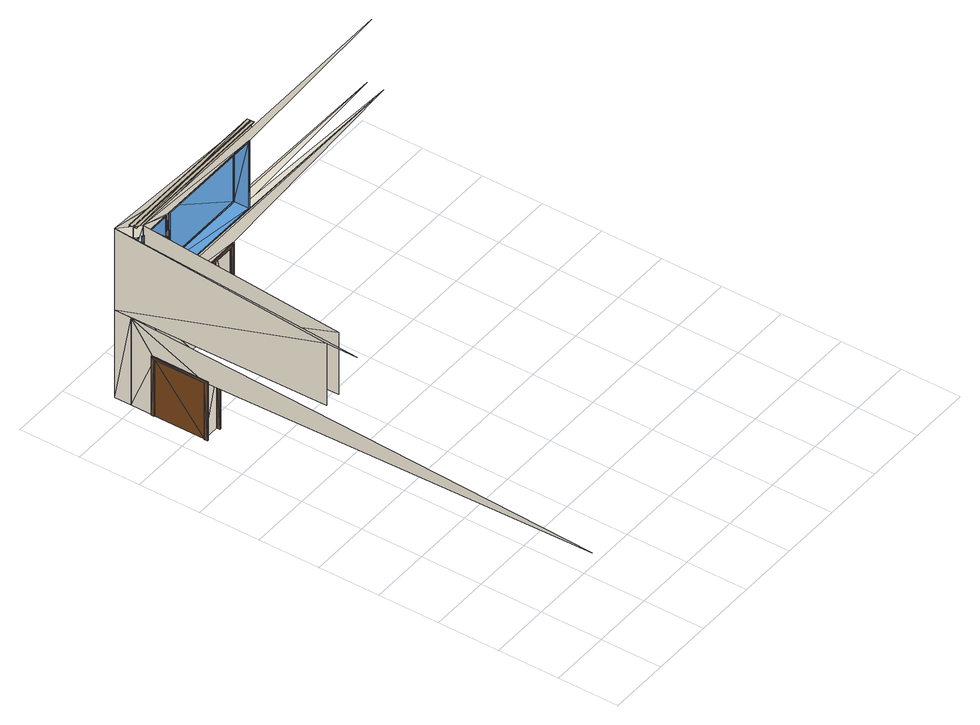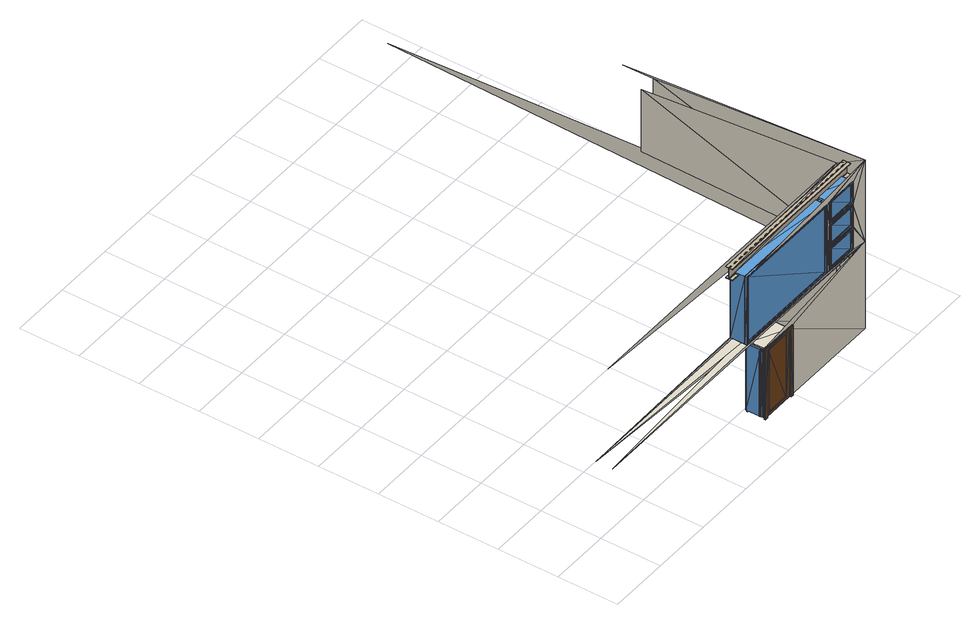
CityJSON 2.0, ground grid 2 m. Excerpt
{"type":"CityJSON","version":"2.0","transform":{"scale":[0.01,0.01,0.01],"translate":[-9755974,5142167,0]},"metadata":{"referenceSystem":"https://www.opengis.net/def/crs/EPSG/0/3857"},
"CityObjects":{
"building1":{"type":"Building","attributes":{"name":"IfcBuilding","ifc_type":"IfcBuilding","gis_class":"CityModel.Building","B2GM.source_standard":"ISO 19166 B2GM","B2GM.mapping_stage":"EM","Pset_BuildingCommon.NumberOfStoreys":"4","PSet_Revit_Other.Project Issue Date":"Issue Date","PSet_Revit_Other.Project Status":"Project Status","PSet_Revit_Other.Client Name":"Owner","PSet_Revit_Other.Project Address":"Enter address here","PSet_Revit_Other.Project Name":"Duplex Apartment","PSet_Revit_Other.Project Number":"0001","PSet_Revit_Other.Category Description":"Duplex","PSet_Revit_Other.Category Code":"11-16 21 11","PD_logic.admin_district":"Chicago","PD_logic.usage":"residential","Pset_StairCommon.Reference":"STAIR:RESIDENTIAL - 200MM MAX RISER 250MM TREAD","Pset_StairCommon.NumberOfRiser":"16","Pset_StairCommon.NumberOfTreads":"15","Pset_StairCommon.RiserHeight":"0.1937500000000122","Pset_StairCommon.TreadLength":"0.25","Pset_StairCommon.IsExternal":"False","PSet_Revit_Dimensions.Width":"1.0","PSet_Revit_Dimensions.Desired Number of Risers":"16","PSet_Revit_Dimensions.Actual Number of Risers":"16","PSet_Revit_Dimensions.Actual Riser Height":"0.1937500000000122","PSet_Revit_Dimensions.Actual Tread Depth":"0.25","PSet_Revit_Constraints.Base Level":"Level 1","PSet_Revit_Constraints.Base Offset":"0.0","PSet_Revit_Constraints.Top Level":"Level 2","PSet_Revit_Constraints.Top Offset":"0.0","PSet_Revit_Graphics.Up text":"UP","PSet_Revit_Graphics.Down text":"DN","PSet_Revit_Graphics.Up label":"True","PSet_Revit_Graphics.Up arrow":"True","PSet_Revit_Graphics.Down label":"True","PSet_Revit_Graphics.Down arrow":"True","PSet_Revit_Graphics.Show Up arrow in all views":"False","PSet_Revit_Other.InstallationDate":"InstallationDate","PSet_Revit_Other.SerialNumber":"SerialNumber"},"children":["building1-1"],"geometry":[{"type":"MultiSurface","lod":"3","boundaries":[[[0,1,2]],[[3,4,5]],[[2,6,7]],[[8,9,10]],[[11,12,13]],[[13,14,11]],[[15,16,13]],[[16,14,13]],[[13,12,15]],[[12,17,15]],[[17,16,15]],[[3,17,12]],[[14,16,3]],[[16,17,3]],[[17,18,3]],[[3,18,19]],[[14,20,11]],[[21,3,12]],[[3,20,14]],[[22,17,3]],[[19,23,3]],[[18,24,19]],[[12,11,25]],[[22,20,3]],[[23,22,3]],[[17,3,26]],[[18,17,24]],[[21,12,25]],[[22,3,21]],[[11,20,25]],[[0,2,7]],[[27,17,22]],[[24,17,27]],[[28,17,26]],[[3,5,22]],[[19,24,23]],[[29,22,21]],[[29,21,30]],[[30,27,29]],[[27,22,29]],[[21,25,30]],[[25,31,30]],[[31,27,30]],[[27,31,22]],[[20,31,25]],[[23,27,22]],[[22,31,20]],[[32,26,33]],[[33,34,32]],[[26,28,33]],[[28,35,33]],[[35,34,33]],[[24,27,23]],[[26,36,28]],[[36,35,28]],[[37,36,26]],[[34,35,37]],[[37,35,36]],[[27,22,38]],[[3,22,39]],[[26,3,39]],[[40,26,32]],[[22,5,38]],[[34,41,32]],[[39,37,26]],[[41,34,37]],[[22,27,42]],[[10,9,43]],[[40,39,26]],[[38,5,44]],[[44,5,0]],[[39,22,42]],[[45,37,39]],[[27,38,46]],[[32,41,40]],[[41,37,45]],[[43,0,7]],[[38,5,9]],[[42,27,46]],[[47,0,7]],[[26,39,9]],[[39,48,42]],[[42,45,39]],[[48,49,42]],[[49,45,42]],[[39,40,48]],[[7,0,50]],[[40,51,48]],[[51,49,48]],[[41,51,40]],[[45,49,51]],[[45,51,41]],[[42,46,39]],[[46,38,9]],[[52,53,7]],[[53,47,7]],[[9,0,43]],[[7,54,43]],[[7,55,54]],[[7,50,55]],[[50,0,56]],[[56,0,57]],[[0,58,57]],[[0,9,58]],[[39,46,9]],[[50,56,59]],[[54,55,60]],[[57,58,61]],[[62,0,47]],[[63,0,64]],[[64,0,62]],[[59,56,65]],[[55,66,60]],[[58,67,61]],[[55,53,54]],[[56,62,50]],[[58,63,57]],[[56,50,68]],[[55,54,69]],[[58,57,70]],[[53,52,54]],[[62,47,50]],[[63,64,57]],[[68,50,71]],[[69,54,72]],[[70,57,73]],[[59,65,74]],[[60,66,75]],[[61,67,76]],[[74,65,77]],[[75,66,78]],[[76,67,79]],[[71,74,68]],[[72,75,69]],[[73,76,70]],[[71,68,80]],[[68,71,62]],[[69,72,53]],[[70,73,63]],[[72,69,81]],[[73,70,82]],[[80,68,83]],[[62,71,47]],[[53,72,52]],[[63,73,64]],[[69,84,81]],[[70,85,82]],[[74,77,68]],[[52,86,53]],[[47,87,62]],[[64,88,63]],[[69,75,78]],[[70,76,79]],[[83,80,89]],[[84,81,90]],[[85,82,91]],[[80,83,87]],[[87,92,62]],[[81,84,86]],[[82,85,88]],[[89,80,93]],[[90,81,94]],[[91,82,95]],[[84,96,81]],[[85,97,82]],[[87,83,92]],[[53,86,98]],[[63,88,99]],[[86,84,98]],[[88,85,99]],[[80,83,100]],[[93,101,89]],[[81,96,102]],[[82,97,103]],[[83,104,100]],[[90,94,105]],[[91,95,106]],[[94,107,105]],[[95,108,106]],[[89,101,109]],[[110,111,112]],[[113,114,115]],[[116,117,118]],[[102,96,107]],[[103,97,108]],[[100,104,101]],[[119,111,110]],[[120,114,113]],[[121,117,116]],[[107,96,105]],[[108,97,106]],[[101,104,109]],[[60,122,54]],[[61,123,57]],[[59,124,50]],[[54,125,43]],[[50,126,55]],[[57,127,56]],[[9,128,58]],[[56,129,65]],[[55,126,66]],[[58,128,67]],[[130,0,63]],[[38,131,5]],[[50,132,71]],[[54,125,72]],[[57,127,73]],[[133,53,55]],[[134,62,56]],[[130,63,58]],[[65,135,77]],[[66,136,78]],[[67,137,79]],[[138,56,68]],[[139,55,69]],[[140,58,70]],[[141,59,74]],[[142,60,75]],[[143,61,76]],[[81,144,72]],[[82,145,73]],[[146,71,80]],[[71,147,47]],[[72,148,52]],[[73,149,64]],[[102,150,81]],[[69,139,84]],[[103,151,82]],[[70,140,85]],[[134,68,62]],[[133,69,53]],[[130,70,63]],[[80,146,93]],[[81,144,94]],[[82,145,95]],[[83,152,92]],[[153,87,47]],[[92,154,62]],[[133,47,53]],[[155,64,62]],[[84,156,98]],[[85,157,99]],[[158,83,89]],[[159,84,90]],[[160,85,91]],[[100,146,80]],[[153,80,87]],[[161,81,86]],[[162,82,88]],[[84,156,96]],[[85,157,97]],[[83,152,104]],[[111,163,112]],[[114,164,115]],[[117,165,118]],[[119,163,111]],[[120,164,114]],[[96,166,105]],[[97,167,106]],[[104,168,109]],[[118,169,116]],[[170,119,110]],[[171,120,113]],[[172,121,116]],[[173,102,107]],[[174,103,108]],[[175,100,101]],[[52,7,176]],[[125,177,43]],[[54,52,125]],[[126,133,55]],[[50,47,132]],[[129,134,56]],[[57,64,127]],[[128,130,58]],[[150,144,81]],[[151,145,82]],[[74,71,141]],[[75,72,142]],[[76,73,143]],[[83,68,152]],[[107,94,173]],[[108,95,174]],[[117,121,165]],[[110,112,178]],[[113,115,179]],[[169,172,116]],[[180,163,119]],[[181,164,120]],[[68,77,138]],[[69,78,139]],[[70,79,140]],[[182,153,47]],[[154,134,62]],[[86,52,161]],[[88,64,162]],[[53,98,133]],[[63,99,130]],[[90,105,159]],[[91,106,160]],[[101,93,183]],[[89,109,158]],[[66,126,136]],[[67,128,137]],[[54,122,125]],[[57,123,127]],[[50,124,132]],[[65,129,135]],[[50,132,126]],[[56,127,129]],[[9,184,128]],[[122,60,142]],[[123,61,143]],[[124,59,141]],[[185,0,130]],[[129,56,138]],[[126,55,139]],[[128,58,140]],[[52,176,125]],[[47,182,132]],[[64,155,127]],[[78,136,186]],[[79,137,187]],[[77,135,188]],[[176,7,189]],[[118,165,169]],[[71,132,147]],[[112,163,178]],[[115,164,179]],[[72,125,148]],[[73,127,149]],[[190,100,175]],[[170,110,178]],[[150,102,173]],[[171,113,179]],[[151,103,174]],[[165,121,191]],[[191,121,172]],[[180,119,170]],[[181,120,171]],[[109,168,192]],[[105,166,193]],[[106,167,194]],[[104,152,168]],[[96,156,166]],[[97,157,167]],[[72,148,142]],[[73,149,143]],[[71,147,141]],[[100,190,146]],[[147,71,146]],[[101,183,175]],[[173,94,195]],[[174,95,196]],[[152,68,138]],[[72,144,148]],[[84,139,156]],[[73,145,149]],[[85,140,157]],[[152,83,158]],[[156,84,159]],[[157,85,160]],[[146,80,153]],[[77,188,138]],[[144,81,161]],[[145,82,162]],[[78,186,139]],[[79,187,140]],[[93,146,183]],[[94,144,195]],[[95,145,196]],[[109,192,158]],[[105,193,159]],[[106,194,160]],[[92,152,154]],[[98,156,197]],[[99,157,198]],[[138,68,134]],[[52,176,161]],[[64,155,162]],[[139,69,133]],[[140,70,130]],[[47,147,182]],[[52,148,176]],[[64,149,155]],[[182,47,133]],[[155,62,134]],[[98,197,133]],[[99,198,130]],[[136,126,122]],[[137,128,123]],[[135,129,124]],[[122,126,125]],[[123,128,127]],[[124,129,132]],[[136,122,186]],[[137,123,187]],[[135,124,188]],[[128,184,127]],[[184,129,127]],[[129,177,132]],[[132,177,126]],[[125,176,126]],[[132,182,129]],[[127,155,128]],[[125,126,177]],[[184,177,129]],[[186,122,142]],[[187,123,143]],[[188,124,141]],[[165,191,169]],[[163,180,178]],[[164,181,179]],[[168,190,192]],[[166,150,193]],[[167,151,194]],[[169,191,172]],[[178,180,170]],[[179,181,171]],[[192,190,175]],[[132,129,147]],[[125,126,148]],[[127,128,149]],[[193,150,173]],[[194,151,174]],[[168,152,190]],[[166,156,150]],[[167,157,151]],[[176,133,126]],[[182,134,129]],[[155,130,128]],[[190,152,146]],[[150,156,144]],[[151,157,145]],[[192,175,158]],[[193,173,159]],[[194,174,160]],[[147,129,138]],[[148,126,139]],[[149,128,140]],[[175,183,158]],[[173,195,159]],[[174,196,160]],[[186,142,139]],[[187,143,140]],[[188,141,138]],[[156,139,144]],[[157,140,145]],[[146,152,183]],[[144,156,195]],[[145,157,196]],[[146,152,147]],[[152,146,154]],[[156,144,197]],[[157,145,198]],[[183,152,158]],[[195,156,159]],[[196,157,160]],[[141,147,138]],[[142,148,139]],[[143,149,140]],[[147,152,138]],[[154,146,153]],[[197,144,161]],[[198,145,162]],[[144,139,148]],[[145,140,149]],[[177,184,199]],[[153,182,154]],[[38,44,200]],[[184,201,199]],[[147,138,182]],[[182,134,154]],[[197,161,133]],[[198,162,130]],[[148,139,176]],[[149,140,155]],[[184,185,177]],[[182,138,134]],[[161,176,133]],[[162,155,130]],[[176,139,133]],[[155,140,130]],[[184,177,202]],[[189,133,176]],[[185,130,155]],[[189,182,133]],[[182,185,134]],[[134,185,155]],[[185,189,177]],[[202,177,203]],[[189,185,182]],[[199,201,204]],[[204,201,205]],[[203,204,202]],[[202,203,185]],[[203,202,206]],[[44,0,207]],[[185,203,189]],[[202,208,206]],[[189,209,185]],[[202,204,205]],[[208,206,210]],[[206,208,209]],[[210,206,211]],[[208,212,206]],[[185,209,213]],[[209,208,213]],[[206,212,214]],[[210,211,215]],[[211,216,215]],[[217,218,219]],[[214,212,216]],[[220,218,217]],[[216,212,215]],[[131,221,5]],[[177,222,43]],[[223,0,185]],[[38,200,131]],[[199,224,177]],[[44,225,200]],[[184,226,201]],[[177,222,203]],[[223,185,184]],[[201,227,205]],[[44,207,225]],[[228,184,202]],[[229,199,204]],[[206,230,203]],[[203,231,189]],[[202,228,208]],[[214,232,206]],[[223,202,185]],[[206,230,211]],[[208,233,213]],[[234,208,210]],[[235,206,209]],[[208,233,212]],[[218,236,219]],[[220,236,218]],[[212,237,215]],[[238,220,217]],[[239,214,216]],[[5,240,0]],[[0,241,9]],[[189,7,242]],[[243,244,245]],[[246,243,245]],[[207,0,247]],[[248,243,246]],[[245,131,246]],[[244,243,249]],[[200,248,246]],[[243,248,249]],[[246,131,200]],[[249,248,200]],[[131,249,200]],[[200,225,131]],[[250,251,252]],[[253,250,252]],[[225,207,131]],[[225,250,253]],[[252,254,253]],[[251,250,207]],[[255,225,253]],[[250,225,207]],[[256,225,257]],[[253,254,255]],[[207,225,256]],[[177,189,222]],[[226,223,184]],[[207,225,255]],[[254,207,255]],[[258,256,257]],[[259,225,207]],[[249,260,244]],[[261,259,207]],[[232,230,206]],[[262,256,258]],[[204,203,229]],[[216,211,239]],[[260,249,131]],[[217,219,263]],[[264,236,220]],[[202,205,228]],[[209,189,235]],[[258,261,262]],[[265,266,267]],[[259,261,258]],[[185,213,223]],[[268,266,265]],[[210,215,234]],[[9,269,184]],[[207,270,251]],[[271,207,256]],[[225,272,257]],[[259,273,225]],[[270,207,254]],[[207,274,261]],[[275,259,258]],[[266,276,267]],[[261,274,262]],[[268,277,266]],[[278,268,265]],[[260,279,244]],[[131,245,280]],[[245,244,281]],[[280,260,131]],[[280,221,131]],[[131,207,280]],[[221,240,5]],[[256,262,282]],[[258,257,275]],[[273,272,225]],[[270,283,251]],[[254,252,284]],[[265,267,278]],[[252,251,285]],[[284,270,254]],[[280,245,281]],[[244,279,281]],[[207,270,280]],[[262,274,282]],[[267,276,286]],[[266,277,276]],[[273,259,275]],[[267,286,278]],[[277,268,278]],[[207,270,274]],[[256,282,271]],[[275,257,287]],[[222,288,43]],[[257,272,287]],[[270,207,271]],[[284,252,285]],[[251,283,285]],[[177,224,222]],[[201,226,227]],[[270,207,247]],[[289,260,280]],[[290,289,280]],[[289,291,260]],[[282,273,275]],[[224,199,229]],[[291,289,290]],[[276,277,286]],[[274,273,282]],[[286,277,278]],[[226,184,228]],[[280,270,290]],[[292,291,290]],[[290,280,292]],[[189,242,222]],[[205,227,293]],[[274,272,273]],[[260,291,279]],[[280,290,294]],[[203,222,231]],[[219,236,263]],[[280,281,292]],[[238,217,263]],[[232,214,239]],[[282,275,287]],[[264,220,238]],[[215,237,295]],[[270,272,290]],[[212,233,237]],[[203,231,229]],[[279,291,292]],[[281,279,292]],[[270,272,274]],[[280,294,221]],[[239,211,296]],[[203,230,231]],[[208,228,233]],[[233,208,234]],[[205,293,228]],[[230,206,235]],[[211,230,296]],[[271,282,287]],[[215,295,234]],[[213,233,297]],[[228,202,223]],[[189,242,235]],[[189,231,242]],[[213,297,223]],[[287,270,271]],[[221,294,298]],[[272,270,287]],[[294,299,298]],[[272,270,284]],[[300,272,284]],[[294,301,221]],[[272,302,270]],[[302,272,300]],[[270,301,272]],[[294,221,303]],[[301,247,221]],[[304,302,300]],[[300,284,304]],[[303,221,305]],[[270,302,283]],[[298,299,306]],[[284,285,304]],[[270,247,301]],[[283,302,304]],[[285,283,304]],[[306,299,307]],[[305,306,303]],[[303,305,301]],[[305,303,308]],[[301,305,247]],[[303,309,308]],[[247,310,301]],[[303,306,307]],[[309,308,311]],[[308,309,310]],[[311,308,312]],[[301,310,313]],[[310,309,313]],[[308,309,314]],[[312,315,311]],[[309,316,314]],[[311,315,317]],[[318,319,320]],[[314,316,315]],[[321,319,318]],[[315,316,317]],[[227,226,224]],[[224,226,222]],[[227,224,293]],[[222,242,226]],[[293,224,229]],[[236,264,263]],[[237,232,295]],[[263,264,238]],[[222,226,231]],[[295,232,239]],[[237,233,232]],[[242,223,226]],[[232,233,230]],[[295,239,234]],[[231,226,228]],[[239,296,234]],[[293,229,228]],[[233,228,230]],[[230,233,296]],[[233,230,297]],[[296,233,234]],[[229,231,228]],[[230,228,231]],[[297,230,235]],[[231,228,242]],[[297,235,223]],[[242,228,223]],[[235,242,223]],[[241,0,223]],[[184,269,226]]],"semantics":{"surfaces":[{"type":"WallSurface"},{"type":"Door"},{"type":"Window"}],"values":[0,0,0,0,1,1,1,1,1,1,1,1,1,1,1,1,1,1,1,1,1,1,1,1,1,0,1,1,1,1,0,1,1,0,0,1,1,1,1,1,1,1,1,1,1,1,1,1,1,1,1,1,1,1,1,1,1,1,0,0,0,1,0,1,1,1,0,0,1,0,0,0,1,0,1,1,0,0,0,0,0,1,1,1,1,1,0,1,1,1,1,1,0,0,0,0,0,0,0,0,0,0,0,0,0,2,2,2,0,0,0,2,2,2,0,0,0,2,2,2,0,0,0,2,2,2,2,2,2,2,2,2,2,2,2,2,2,2,2,2,2,2,2,2,2,2,2,2,2,2,2,2,2,2,2,2,2,2,2,2,2,2,2,2,2,2,2,2,2,2,2,2,2,2,2,2,2,2,2,2,2,2,2,2,2,2,2,2,2,2,2,2,2,2,2,0,0,0,0,2,2,2,0,0,2,2,2,0,0,0,2,2,2,2,2,2,2,2,2,2,2,2,2,2,2,2,2,2,2,2,2,2,2,2,2,2,2,2,0,0,2,2,2,2,2,2,2,2,2,2,2,2,2,2,2,2,2,2,2,2,2,2,2,2,2,2,2,0,0,0,0,0,0,0,0,2,2,2,2,2,2,2,2,2,2,2,2,2,2,2,2,2,2,2,2,2,2,2,2,2,2,2,2,2,2,2,2,2,0,0,0,2,2,2,0,2,2,2,0,0,0,2,2,2,0,2,2,2,2,2,2,2,2,2,2,2,2,2,2,2,2,2,2,2,2,2,2,2,2,2,2,2,2,2,2,2,2,2,2,2,2,2,2,2,2,2,2,2,2,2,2,2,2,2,2,2,2,2,2,2,2,2,2,2,2,0,0,2,2,2,2,2,2,2,2,2,2,2,0,0,0,0,0,0,0,0,0,2,2,2,2,2,2,2,2,2,2,2,2,2,2,2,2,2,2,2,2,2,0,0,0,2,2,2,2,2,2,2,2,2,2,2,2,2,2,2,2,2,2,2,2,2,2,2,2,2,2,2,2,2,2,2,2,2,2,2,2,2,2,0,2,2,2,2,2,2,2,0,2,2,2,2,2,2,0,0,0,0,0,0,2,0,2,2,2,2,2,0,2,2,2,2,2,2,2,2,2,2,2,2,2,2,2,2,2,0,0,0,0,2,0,2,2,0,2,0,2,2,2,2,2,2,2,2,2,2,2,2,2,2,2,2,2,0,0,0,1,1,0,1,1,1,1,1,1,1,1,0,1,1,0,1,1,1,1,1,1,1,1,0,0,1,1,1,1,1,1,2,1,2,2,1,2,2,2,2,1,1,1,2,1,2,0,1,1,1,1,1,1,1,1,1,1,1,1,1,1,1,0,0,0,1,1,1,1,1,1,1,1,1,1,0,1,1,1,1,1,1,1,1,1,0,1,1,1,1,2,2,0,1,1,1,1,2,1,1,1,1,2,0,1,1,0,2,1,1,0,2,2,1,2,2,1,2,2,0,2,2,1,1,1,0,2,2,2,2,2,2,2,1,2,2,2,2,2,2,1,2,1,2,1,1,0,1,1,0,2,0,1,1,2,1,2,1,0,1,1,2,2,2,2,2,2,2,2,2,2,2,2,2,2,2,2,2,2,2,2,2,2,2,2,0,2,2,2,2,2,2,2,0,2,2,2,2,2,2,2,2,2,2,2,2,2,2,2,2,0,0]}}]},
"building1-1":{"type":"BuildingInstallation","attributes":{"name":"IfcBeam","ifc_type":"IfcBeam","gis_class":"BuildingInstallation","Pset_BeamCommon.Reference":"M_W-WIDE FLANGE:W410X60","Pset_BeamCommon.IsExternal":"False","Pset_BeamCommon.LoadBearing":"True","Pset_BeamCommon.Span":"4.100000000000001","Pset_BeamCommon.Slope":"0.0","PSet_Revit_Other.Start Extension Calculation":"3.0","PSet_Revit_Other.End Extension Calculation":"3.0","PSet_Revit_Other.InstallationDate":"InstallationDate","PSet_Revit_Other.SerialNumber":"SerialNumber","PSet_Revit_Other.WarrantyStartDate":"WarrantyStartDate","PSet_Revit_Other.BarCode":"BarCode","PSet_Revit_Other.AssetIdentifier":"AssetIdentifier","PSet_Revit_Other.TagNumber":"TagNumber","PSet_Revit_Construction.Start Extension":"-0.0127","PSet_Revit_Construction.End Extension":"-0.0127","PSet_Revit_Materials and Finishes.Beam Material":"Metal - Steel - 345 MPa","PSet_Revit_Dimensions.Length":"4.1","PSet_Revit_Dimensions.Volume":"0.031","PSet_Revit_Structural.Stick Symbol Location":"0","PSet_Revit_Structural.Cut Length":"4.100000000000001","PSet_Revit_Structural.Structural Usage":"6","PSet_Revit_Structural Analysis.Start Release":"3","PSet_Revit_Structural Analysis.Start Fx":"False","PSet_Revit_Structural Analysis.Start Fy":"False","PSet_Revit_Structural Analysis.Start Fz":"False","PSet_Revit_Structural Analysis.Start Mx":"False","PSet_Revit_Structural Analysis.Start My":"True","PSet_Revit_Structural Analysis.Start Mz":"True","PSet_Revit_Structural Analysis.End Release":"1","PSet_Revit_Structural Analysis.End Fx":"False","PSet_Revit_Structural Analysis.End Fy":"False","PSet_Revit_Structural Analysis.End Fz":"False","PSet_Revit_Structural Analysis.End Mx":"True","PSet_Revit_Structural Analysis.End My":"True","PSet_Revit_Structural Analysis.End Mz":"True","PSet_Revit_Structural Analysis.Analyze As":"1","PSet_Revit_Analytical Model.Rigid Links":"0"},"parents":["building1"],"geometry":[{"type":"MultiSurface","lod":"2","boundaries":[[[322,323,324]],[[324,323,325]],[[323,326,325]],[[325,326,327]],[[326,328,327]],[[327,328,329]],[[328,330,329]],[[329,330,331]],[[332,333,334]],[[335,332,334]],[[333,331,330]],[[334,333,330]],[[335,336,332]],[[332,336,337]],[[338,339,340]],[[341,338,340]],[[339,342,343]],[[340,339,343]],[[342,344,345]],[[343,342,345]],[[344,337,336]],[[345,344,336]],[[341,346,338]],[[338,346,347]],[[346,348,347]],[[347,348,349]],[[348,350,349]],[[349,350,351]],[[350,352,351]],[[351,352,353]],[[352,354,353]],[[353,354,355]],[[356,357,358]],[[359,356,358]],[[357,360,361]],[[358,357,361]],[[360,362,363]],[[361,360,363]],[[362,355,354]],[[363,362,354]],[[359,364,356]],[[356,364,365]],[[366,367,368]],[[369,366,368]],[[367,370,371]],[[368,367,371]],[[370,365,364]],[[371,370,364]],[[369,322,366]],[[366,322,324]],[[350,354,352]],[[361,343,358]],[[343,345,358]],[[363,340,361]],[[361,340,343]],[[358,336,359]],[[345,336,358]],[[354,341,363]],[[363,341,340]],[[350,341,354]],[[350,348,341]],[[348,346,341]],[[322,369,323]],[[359,335,364]],[[336,335,359]],[[364,335,371]],[[335,334,371]],[[371,334,368]],[[334,330,368]],[[368,330,369]],[[369,330,323]],[[328,326,330]],[[330,326,323]],[[351,353,355]],[[360,357,342]],[[342,357,344]],[[362,360,339]],[[360,342,339]],[[357,356,337]],[[344,357,337]],[[355,362,338]],[[362,339,338]],[[351,355,338]],[[351,338,349]],[[349,338,347]],[[324,325,366]],[[356,365,332]],[[337,356,332]],[[365,370,332]],[[332,370,333]],[[370,367,333]],[[333,367,331]],[[367,366,331]],[[366,325,331]],[[329,331,327]],[[331,325,327]]]}]}
},
"vertices":[
[62,1670,310],[62,960,320],[62,960,540],[62,1368,201],[62,74,230],[62,1614,310],[62,859,540],[62,1670,600],[118,960,320],[118,1614,310],[118,960,540],[59,1357,209],[59,1368,201],[59,1357,0],[62,1357,209],[59,1368,0],[62,1357,0],[62,1368,0],[69,1368,0],[69,1368,201],[62,1546,209],[59,1536,201],[62,1536,201],[69,1536,201],[69,1536,0],[59,1546,209],[118,1368,201],[62,1536,0],[118,1368,0],[59,1536,0],[59,1546,0],[62,1546,0],[118,1357,209],[118,1357,0],[121,1357,209],[121,1357,0],[121,1368,0],[121,1368,201],[62,1614,0],[118,1536,201],[118,1546,209],[121,1546,209],[118,1536,0],[118,1614,600],[62,1670,0],[121,1536,201],[118,1614,0],[118,1670,478],[118,1546,0],[121,1536,0],[118,1614,478],[121,1546,0],[118,1670,561],[118,1670,485],[118,1614,561],[118,1614,485],[118,1614,403],[118,1614,396],[118,1614,320],[122,1614,475],[122,1614,558],[122,1614,393],[118,1670,403],[118,1670,320],[118,1670,396],[122,1614,406],[122,1614,488],[122,1614,323],[118,1662,403],[118,1662,485],[118,1662,320],[118,1662,478],[118,1662,561],[118,1662,396],[122,1662,475],[122,1662,558],[122,1662,393],[122,1662,406],[122,1662,488],[122,1662,323],[120,1662,477],[120,1662,559],[120,1662,394],[120,1662,404],[120,1662,487],[120,1662,322],[120,1670,559],[120,1670,477],[120,1670,394],[120,1668,404],[120,1668,487],[120,1668,322],[120,1670,404],[120,1668,477],[120,1668,559],[120,1668,394],[126,1662,491],[126,1662,326],[120,1670,487],[120,1670,322],[126,1662,472],[126,1668,472],[126,1662,555],[126,1662,390],[126,1662,409],[126,1668,491],[126,1668,326],[126,1668,555],[126,1668,390],[126,1668,409],[126,1665,555],[126,1664,491],[126,1664,555],[126,1665,390],[126,1664,326],[126,1664,390],[126,1665,472],[126,1664,409],[126,1664,472],[126,1665,491],[126,1665,326],[126,1665,409],[223,1614,558],[223,1614,393],[223,1614,475],[228,1614,561],[228,1614,485],[228,1614,396],[228,1614,320],[228,1614,403],[228,1670,320],[415,1614,242],[228,1614,478],[228,1670,485],[228,1670,403],[223,1614,406],[223,1614,488],[223,1614,323],[228,1662,403],[228,1662,485],[228,1662,320],[223,1662,475],[223,1662,558],[223,1662,393],[225,1662,559],[225,1662,394],[225,1662,477],[228,1662,478],[228,1662,561],[228,1662,396],[219,1662,555],[219,1662,390],[225,1662,404],[225,1670,477],[225,1670,404],[228,1670,396],[225,1662,487],[225,1662,322],[225,1668,404],[225,1668,487],[225,1668,322],[225,1670,559],[225,1670,394],[219,1664,491],[219,1664,326],[219,1664,409],[219,1662,491],[219,1662,326],[219,1662,409],[219,1664,472],[219,1665,555],[219,1665,390],[219,1665,472],[219,1668,555],[219,1668,390],[219,1668,472],[228,1670,561],[240,1614,561],[219,1664,555],[219,1664,390],[219,1665,491],[219,1665,326],[228,1670,478],[225,1668,477],[240,1614,320],[240,1670,320],[223,1662,488],[223,1662,323],[223,1662,406],[240,1670,561],[219,1662,472],[219,1665,409],[219,1668,409],[219,1668,491],[219,1668,326],[225,1668,559],[225,1668,394],[225,1670,487],[225,1670,322],[244,1614,558],[415,1614,0],[244,1614,323],[240,1662,320],[240,1662,561],[244,1662,558],[244,1662,323],[242,1662,559],[415,1670,242],[242,1662,322],[242,1670,559],[242,1668,322],[242,1668,559],[248,1662,326],[242,1670,322],[248,1662,555],[248,1668,326],[248,1668,555],[248,1665,555],[248,1664,326],[248,1664,555],[248,1665,326],[538,1614,252],[615,1614,561],[615,1670,320],[611,1614,558],[415,1670,0],[615,1614,320],[611,1614,323],[615,1662,320],[611,1662,558],[612,1662,559],[615,1662,561],[607,1662,555],[612,1662,322],[612,1668,322],[612,1670,559],[607,1664,326],[607,1662,326],[607,1665,555],[607,1668,555],[1242,1614,310],[1242,1670,310],[615,1670,561],[405,1611,0],[405,1611,250],[405,1614,250],[405,1614,0],[538,1670,252],[415,1611,0],[415,1611,242],[405,1670,0],[405,1670,250],[405,1674,250],[405,1674,0],[415,1674,242],[415,1674,0],[415,1663,242],[415,1663,0],[429,1663,10],[429,1670,10],[524,1611,242],[429,1670,232],[429,1663,232],[607,1664,555],[607,1665,326],[429,1667,232],[429,1666,10],[429,1666,232],[429,1667,10],[1186,1614,310],[524,1670,242],[524,1663,242],[524,1670,0],[511,1670,10],[511,1670,232],[511,1663,10],[511,1666,10],[511,1667,10],[511,1667,232],[534,1611,250],[524,1614,242],[534,1614,250],[511,1663,232],[534,1670,250],[524,1674,242],[534,1674,250],[511,1666,232],[524,1663,0],[1186,1614,600],[524,1611,0],[524,1614,0],[534,1611,0],[534,1614,0],[611,1662,323],[538,1614,10],[607,1668,326],[612,1668,559],[612,1670,322],[542,1614,249],[542,1614,13],[524,1674,0],[538,1670,10],[534,1670,0],[538,1662,10],[534,1674,0],[538,1662,252],[542,1662,249],[542,1662,13],[540,1662,250],[540,1662,12],[540,1670,250],[540,1668,12],[540,1668,250],[540,1670,12],[546,1662,246],[546,1668,246],[546,1662,16],[546,1668,16],[546,1665,246],[546,1664,16],[546,1664,246],[546,1665,16],
[98,1622,561],[98,1622,559],[648,1622,561],[648,1622,559],[98,1646,559],[648,1646,559],[98,1646,561],[648,1646,561],[98,1636,561],[648,1636,561],[648,1634,562],[648,1635,561],[98,1635,561],[98,1634,562],[98,1634,597],[648,1634,597],[648,1636,599],[648,1635,599],[98,1635,599],[98,1636,599],[648,1635,598],[98,1635,598],[648,1634,598],[98,1634,598],[98,1646,599],[648,1646,599],[98,1646,600],[648,1646,600],[98,1622,600],[648,1622,600],[98,1622,599],[648,1622,599],[98,1631,599],[648,1631,599],[648,1633,597],[648,1633,598],[98,1633,598],[98,1633,597],[648,1632,598],[98,1632,598],[648,1632,599],[98,1632,599],[98,1633,562],[648,1633,562],[648,1631,561],[648,1632,561],[98,1632,561],[98,1631,561],[648,1633,561],[98,1633,561]
]}
